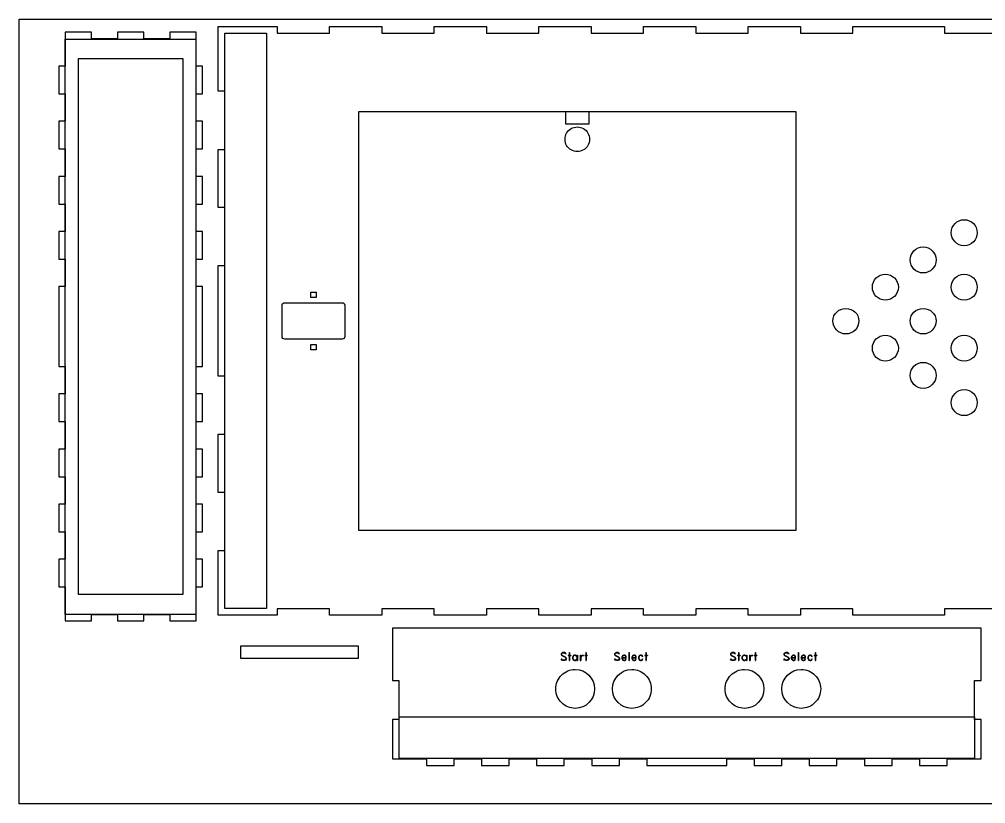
# Model space of a CAD drawing. Extents: x 10 to 3869, y -272 to 2204.
# Drawn here: x 1229 to 1968, y 93 to 692 of the extents above; entities that cross this region are included whole.
import ezdxf

# ---------------------------------------------------------------- set-up
doc = ezdxf.new("R2010")
doc.units = 0
doc.layers.add('Calque_1', color=7, linetype='CONTINUOUS')

msp = doc.modelspace()

# ---------------------------------------------------------------- linework, layer by layer
at = {"layer": 'Calque_1', "color": 3}
for p, q in [((1229.365139, 692.143719), (2428.865155, 692.143719)), ((1229.365139, 92.643704), (1229.365139, 692.143719)), ((1386.413146, 681.620256), (1418.225179, 681.620256)), ((1386.413146, 241.808182), (1386.413146, 681.620256)), ((1418.225179, 681.620256), (1418.225179, 241.808182)), ((1264.413471, 677.090593), (1364.17461, 677.090593)), ((1264.413471, 237.329459), (1264.413471, 677.090593)), ((1364.17461, 677.090593), (1364.17461, 237.329459)), ((1647.129618, 621.60303), (1664.59881, 621.60303)), ((1647.129618, 612.103029), (1647.129618, 621.60303)), ((1664.59881, 621.60303), (1664.59881, 612.103029)), ((1664.59881, 612.103029), (1647.129618, 612.103029)), ((1364.17461, 237.329459), (1264.413471, 237.329459)), ((1418.225179, 241.808182), (1386.413146, 241.808182)), ((1519.765491, 127.252588), (1519.765491, 159.064621)), ((1519.765491, 159.064621), (1959.577622, 159.064621)), ((1959.577622, 159.064621), (1959.577622, 127.252588)), ((1959.577622, 127.252588), (1519.765491, 127.252588)), ((2428.865155, 92.643704), (1229.365139, 92.643704))]:
    msp.add_line(p, q, dxfattribs=at)
at = {"layer": 'Calque_1', "color": 7}
for p, q in [((1284.519378, 682.327031), (1264.469379, 682.327003)), ((1264.469379, 682.327003), (1264.469379, 677.327069)), ((1284.519378, 677.327013), (1284.519378, 682.327031)), ((1324.519384, 682.327003), (1304.419404, 682.327003)), ((1304.419404, 682.327003), (1304.419404, 677.327013)), ((1324.51944, 677.327041), (1324.519384, 682.327003)), ((1364.469436, 682.327003), (1344.419409, 682.327031)), ((1344.419409, 682.327031), (1344.419437, 677.327013)), ((1364.469436, 677.327041), (1364.469436, 682.327003)), ((1381.40277, 637.120085), (1381.40277, 686.614526)), ((1381.40277, 686.614526), (1426.452803, 686.614526)), ((1426.452803, 686.614526), (1426.452803, 681.614536)), ((1426.452803, 681.614536), (1466.35279, 681.614536)), ((1466.35279, 681.614536), (1466.35279, 686.614526)), ((1466.35279, 686.614526), (1506.452787, 686.614526)), ((1506.452787, 686.614526), (1506.452787, 681.614536)), ((1506.452787, 681.614536), (1546.352801, 681.614536)), ((1546.352801, 681.614536), (1546.352801, 686.614526)), ((1546.352801, 686.614526), (1586.45277, 686.614526)), ((1586.45277, 686.614526), (1586.45277, 681.614536)), ((1586.45277, 681.614536), (1626.352784, 681.614536)), ((1626.352784, 681.614536), (1626.352784, 686.614526)), ((1626.352784, 686.614526), (1666.452781, 686.614526)), ((1666.452781, 686.614526), (1666.452781, 681.614536)), ((1666.452781, 681.614536), (1706.352767, 681.614536)), ((1706.352767, 681.614536), (1706.352767, 686.614526)), ((1706.352767, 686.614526), (1746.452764, 686.614526)), ((1746.452764, 686.614526), (1746.452764, 681.614536)), ((1746.452764, 681.614536), (1786.35275, 681.614536)), ((1786.35275, 681.614536), (1786.35275, 686.614526)), ((1786.35275, 686.614526), (1826.452733, 686.614526)), ((1826.452733, 686.614526), (1826.452733, 681.614536)), ((1826.452733, 681.614536), (1866.352748, 681.614536)), ((1866.352748, 681.614536), (1866.352748, 686.614526)), ((1866.352748, 686.614526), (1936.452742, 686.614526)), ((1936.452742, 686.614526), (1936.452742, 681.614536)), ((1936.452742, 681.614536), (1976.352728, 681.614536)), ((1264.469379, 677.327069), (1264.469379, 656.32443)), ((1304.419404, 677.327013), (1284.519378, 677.327013)), ((1344.419437, 677.327013), (1324.51944, 677.327041)), ((1364.469436, 656.324373), (1364.469436, 677.327041)), ((1274.552531, 252.410188), (1274.552531, 662.243883)), ((1274.552531, 662.243883), (1354.386203, 662.243883)), ((1354.386203, 662.243883), (1354.386203, 252.410188)), ((1264.469379, 656.32443), (1259.469361, 656.324401)), ((1259.469361, 656.324401), (1259.469361, 635.171789)), ((1369.469398, 656.324373), (1364.469436, 656.324373)), ((1369.469398, 635.171761), (1369.469398, 656.324373)), ((1386.402788, 637.120085), (1381.40277, 637.120085)), ((1386.402788, 592.775623), (1386.402788, 637.120085)), ((1259.469361, 635.171789), (1264.469379, 635.171817)), ((1264.469379, 635.171817), (1264.469379, 614.219159)), ((1364.469436, 614.219131), (1364.469436, 635.171761)), ((1364.469436, 635.171761), (1369.469398, 635.171761)), ((1488.866117, 301.524326), (1488.866117, 621.704796)), ((1488.866117, 621.704796), (1822.862296, 621.704796)), ((1822.862296, 621.704796), (1822.862296, 301.524326)), ((1264.469379, 614.219159), (1259.469361, 614.219159)), ((1259.469361, 614.219159), (1259.469361, 593.066518)), ((1369.469398, 614.219103), (1364.469436, 614.219131)), ((1369.469426, 593.066518), (1369.469398, 614.219103)), ((1665.256324, 600.457171), (1665.256324, 600.457171)), ((1259.469361, 593.066518), (1264.469379, 593.066547)), ((1264.469379, 593.066547), (1264.469379, 572.113888)), ((1364.469436, 593.06649), (1369.469426, 593.066518)), ((1364.469436, 572.113888), (1364.469436, 593.06649)), ((1381.40277, 548.231194), (1381.40277, 592.775623)), ((1381.40277, 592.775623), (1386.402788, 592.775623)), ((1264.469379, 572.113888), (1259.469361, 572.113888)), ((1259.469361, 572.113888), (1259.469361, 550.961248)), ((1369.469398, 572.11386), (1364.469436, 572.113888)), ((1369.469426, 550.961248), (1369.469398, 572.11386)), ((1259.469361, 550.961248), (1264.469379, 550.961276)), ((1264.469379, 550.961276), (1264.469379, 530.008618)), ((1364.469436, 550.96122), (1369.469426, 550.961248)), ((1364.469436, 530.008618), (1364.469436, 550.96122)), ((1386.402788, 548.231194), (1381.40277, 548.231194)), ((1386.402788, 503.886758), (1386.402788, 548.231194)), ((1264.469379, 530.008618), (1259.469361, 530.008646)), ((1259.469361, 530.008646), (1259.469361, 508.855977)), ((1369.469398, 530.00859), (1364.469436, 530.008618)), ((1369.469426, 508.855977), (1369.469398, 530.00859)), ((1951.640531, 519.111865), (1951.640531, 519.111865)), ((1259.469361, 508.855977), (1264.469379, 508.856005)), ((1264.469379, 508.856005), (1264.469379, 487.903347)), ((1364.469436, 508.855949), (1369.469426, 508.855977)), ((1364.469436, 487.903347), (1364.469436, 508.855949)), ((1381.40277, 419.342327), (1381.40277, 503.886758)), ((1381.40277, 503.886758), (1386.402788, 503.886758)), ((1920.21311, 498.301774), (1920.21311, 498.301774)), ((1264.469379, 487.903347), (1259.469361, 487.903375)), ((1259.469361, 487.903375), (1259.469361, 426.750712)), ((1369.469398, 487.903319), (1364.469436, 487.903347)), ((1369.469426, 426.750712), (1369.469398, 487.903319)), ((1452.136365, 483.656406), (1456.219955, 483.656406)), ((1452.136365, 479.572817), (1452.136365, 483.656406)), ((1456.219955, 483.656406), (1456.219955, 479.572817)), ((1430.228159, 449.656671), (1430.228159, 473.572465)), ((1432.220281, 475.564559), (1476.136064, 475.564559)), ((1456.219955, 479.572817), (1452.136365, 479.572817)), ((1478.128158, 473.572465), (1478.128158, 449.656671)), ((1478.128158, 473.572465), (1478.128158, 473.572465)), ((1891.333818, 477.491715), (1891.333818, 477.491715)), ((1951.640531, 477.491715), (1951.640531, 477.491715)), ((1861.180461, 451.681633), (1861.180461, 451.681633)), ((1920.21311, 451.681687), (1920.21311, 451.681687)), ((1476.136064, 447.664577), (1432.220281, 447.664577)), ((1452.136365, 443.656372), (1456.219954, 443.656372)), ((1452.136365, 439.572783), (1452.136365, 443.656372)), ((1456.219954, 443.656372), (1456.219954, 439.572783)), ((1456.219954, 439.572783), (1452.136365, 439.572783)), ((1891.333818, 430.871599), (1891.333818, 430.871599)), ((1951.640531, 430.871599), (1951.640531, 430.871599)), ((1259.469361, 426.750712), (1264.469379, 426.75074)), ((1264.469379, 426.75074), (1264.469379, 405.798082)), ((1364.469436, 426.750684), (1369.469426, 426.750712)), ((1364.469436, 405.798082), (1364.469436, 426.750684)), ((1386.402788, 419.342327), (1381.40277, 419.342327)), ((1386.402788, 374.997866), (1386.402788, 419.342327)), ((1920.21311, 410.061537), (1920.21311, 410.061537)), ((1264.469379, 405.798082), (1259.469361, 405.79811)), ((1259.469361, 405.79811), (1259.469361, 384.645498)), ((1369.469398, 405.798054), (1364.469436, 405.798082)), ((1369.469426, 384.645498), (1369.469398, 405.798054)), ((1259.469361, 384.645498), (1264.469351, 384.645498)), ((1264.469351, 384.645498), (1264.469379, 363.692812)), ((1364.469408, 384.645441), (1369.469426, 384.645498)), ((1364.469436, 363.692812), (1364.469408, 384.645441)), ((1951.640531, 389.251475), (1951.640531, 389.251475)), ((1381.40277, 330.453408), (1381.40277, 374.997866)), ((1381.40277, 374.997866), (1386.402788, 374.997866)), ((1264.469379, 363.692812), (1259.469361, 363.692812)), ((1259.469361, 363.692812), (1259.469361, 342.540199)), ((1369.469398, 363.692783), (1364.469436, 363.692812)), ((1369.469426, 342.540199), (1369.469398, 363.692783)), ((1259.469361, 342.540199), (1264.469351, 342.540199)), ((1264.469351, 342.540199), (1264.469379, 321.587569)), ((1364.469408, 342.540171), (1369.469426, 342.540199)), ((1364.469436, 321.587541), (1364.469408, 342.540171)), ((1386.402788, 330.453408), (1381.40277, 330.453408)), ((1386.402788, 286.109004), (1386.402788, 330.453408)), ((1264.469379, 321.587569), (1259.469361, 321.587569)), ((1259.469361, 321.587569), (1259.469361, 300.434928)), ((1369.469426, 321.587569), (1364.469436, 321.587541)), ((1369.469426, 300.4349), (1369.469426, 321.587569)), ((1259.469361, 300.434928), (1264.469351, 300.434928)), ((1264.469351, 300.434928), (1264.469379, 279.482327)), ((1364.469436, 279.482327), (1364.469408, 300.4349)), ((1364.469408, 300.4349), (1369.469426, 300.4349)), ((1822.862296, 301.524326), (1488.866117, 301.524326)), ((1381.40277, 236.614559), (1381.40277, 286.109004)), ((1381.40277, 286.109004), (1386.402788, 286.109004)), ((1264.469379, 279.482327), (1259.469361, 279.482327)), ((1259.469361, 279.482327), (1259.469361, 258.329658)), ((1369.469426, 279.482327), (1364.469436, 279.482327)), ((1369.469426, 258.329658), (1369.469426, 279.482327)), ((1259.469361, 258.329658), (1264.469351, 258.329658)), ((1264.469351, 258.329658), (1264.469351, 237.327046)), ((1354.386203, 252.410188), (1274.552531, 252.410188)), ((1364.469408, 237.327046), (1364.469408, 258.329658)), ((1364.469408, 258.329658), (1369.469426, 258.329658)), ((1264.469351, 237.327046), (1264.469379, 232.327085)), ((1284.519378, 237.327046), (1304.419404, 237.327075)), ((1284.519378, 232.327085), (1284.519378, 237.327046)), ((1304.419404, 237.327075), (1304.419404, 232.327085)), ((1324.519384, 232.327056), (1324.51944, 237.327075)), ((1324.51944, 237.327075), (1344.419409, 237.327046)), ((1344.419409, 237.327046), (1344.419437, 232.327056)), ((1364.469436, 232.327056), (1364.469408, 237.327046)), ((1426.452803, 236.614559), (1381.40277, 236.614559)), ((1466.352818, 241.61455), (1426.452803, 241.61455)), ((1426.452803, 241.61455), (1426.452803, 236.614559)), ((1466.352818, 236.614559), (1466.352818, 241.61455)), ((1506.452815, 236.614559), (1466.352818, 236.614559)), ((1546.352801, 241.61455), (1506.452815, 241.61455)), ((1506.452815, 241.61455), (1506.452815, 236.614559)), ((1546.352801, 236.614559), (1546.352801, 241.61455)), ((1586.45277, 236.614559), (1546.352801, 236.614559)), ((1626.352784, 241.61455), (1586.45277, 241.61455)), ((1586.45277, 241.61455), (1586.45277, 236.614559)), ((1626.352784, 236.614559), (1626.352784, 241.61455)), ((1666.452781, 236.614559), (1626.352784, 236.614559)), ((1706.352795, 241.61455), (1666.452781, 241.61455)), ((1666.452781, 241.61455), (1666.452781, 236.614559)), ((1706.352795, 236.614559), (1706.352795, 241.61455)), ((1746.452792, 236.614559), (1706.352795, 236.614559)), ((1786.35275, 241.61455), (1746.452792, 241.61455)), ((1746.452792, 241.61455), (1746.452792, 236.614559)), ((1786.35275, 236.614559), (1786.35275, 241.61455)), ((1826.452733, 236.614559), (1786.35275, 236.614559)), ((1866.352748, 241.61455), (1826.452733, 241.61455)), ((1826.452733, 241.61455), (1826.452733, 236.614559)), ((1866.352748, 236.614559), (1866.352748, 241.61455)), ((1936.452742, 236.614559), (1866.352748, 236.614559)), ((1976.352756, 241.61455), (1936.452742, 241.61455)), ((1936.452742, 241.61455), (1936.452742, 236.614559)), ((1264.469379, 232.327085), (1284.519378, 232.327085)), ((1304.419404, 232.327085), (1324.519384, 232.327056)), ((1344.419437, 232.327056), (1364.469436, 232.327056)), ((1519.577644, 226.89823), (1514.577654, 226.89823)), ((1514.577654, 226.89823), (1514.577654, 186.847932)), ((1959.577707, 226.89823), (1519.577644, 226.89823)), ((1964.577697, 226.89823), (1959.577707, 226.89823)), ((1964.577697, 186.847932), (1964.577697, 226.89823)), ((1398.67906, 213.298251), (1488.47284, 213.298251)), ((1398.67906, 203.504475), (1398.67906, 213.298251)), ((1488.47284, 213.298251), (1488.47284, 203.504475)), ((1488.47284, 203.504475), (1398.67906, 203.504475)), ((1514.577654, 186.847932), (1519.577644, 186.847932)), ((1519.577644, 186.847932), (1519.577644, 156.947954)), ((1959.577707, 156.947954), (1959.577707, 186.847932)), ((1959.577707, 186.847932), (1964.577697, 186.847932)), ((1669.105173, 180.364726), (1669.105173, 180.364726)), ((1712.454028, 180.36474), (1712.454028, 180.36474)), ((1798.555961, 180.364726), (1798.555961, 180.364726)), ((1841.904815, 180.36474), (1841.904815, 180.36474)), ((1519.577644, 156.947954), (1514.577654, 156.947954)), ((1514.577654, 156.947954), (1514.577654, 126.897947)), ((1964.577697, 156.947954), (1959.577707, 156.947954)), ((1964.577697, 126.897947), (1964.577697, 156.947954)), ((1514.577654, 126.897947), (1519.577644, 126.897947)), ((1519.577644, 126.897947), (1540.580312, 126.897947)), ((1540.580312, 126.897947), (1540.580312, 121.897929)), ((1561.732953, 121.897929), (1561.732953, 126.897947)), ((1561.732953, 126.897947), (1582.685555, 126.897947)), ((1582.685555, 126.897947), (1582.685555, 121.897929)), ((1603.838195, 121.897929), (1603.838195, 126.897947)), ((1603.838195, 126.897947), (1624.790797, 126.897947)), ((1624.790797, 126.897947), (1624.790797, 121.897929)), ((1645.943438, 121.897929), (1645.943438, 126.897947)), ((1645.943438, 126.897947), (1666.896068, 126.897947)), ((1666.896068, 126.897947), (1666.896068, 121.897929)), ((1688.048708, 121.897929), (1688.048708, 126.897947)), ((1688.048708, 126.897947), (1709.001338, 126.897947)), ((1709.001338, 126.897947), (1709.001338, 121.897929)), ((1770.154013, 121.897929), (1770.154013, 126.897947)), ((1770.154013, 126.897947), (1791.106643, 126.897947)), ((1791.106643, 126.897947), (1791.106643, 121.897929)), ((1812.259255, 121.897929), (1812.259255, 126.897947)), ((1812.259255, 126.897947), (1833.211885, 126.897947)), ((1833.211885, 126.897947), (1833.211885, 121.897929)), ((1854.364526, 121.897929), (1854.364526, 126.897947)), ((1854.364526, 126.897947), (1875.317156, 126.897947)), ((1875.317156, 126.897947), (1875.317156, 121.897929)), ((1896.469796, 121.897929), (1896.469796, 126.897947)), ((1896.469796, 126.897947), (1917.422426, 126.897947)), ((1917.422426, 126.897947), (1917.422426, 121.897929)), ((1938.575067, 121.897929), (1938.575067, 126.897947)), ((1938.575067, 126.897947), (1959.577707, 126.897947)), ((1959.577707, 126.897947), (1964.577697, 126.897947)), ((1540.580312, 121.897929), (1561.732953, 121.897929)), ((1582.685555, 121.897929), (1603.838195, 121.897929)), ((1624.790797, 121.897929), (1645.943438, 121.897929)), ((1666.896068, 121.897929), (1688.048708, 121.897929)), ((1709.001338, 121.897929), (1770.154013, 121.897929)), ((1791.106643, 121.897929), (1812.259255, 121.897929)), ((1833.211885, 121.897929), (1854.364526, 121.897929)), ((1875.317156, 121.897929), (1896.469796, 121.897929)), ((1917.422426, 121.897929), (1938.575067, 121.897929))]:
    msp.add_line(p, q, dxfattribs=at)
at = {"layer": 'Calque_1', "color": 1}
for p, q in [((1644.049924, 207.798092), (1643.48548, 207.233648)), ((1643.48548, 207.233648), (1643.48548, 206.669203)), ((1644.049924, 207.51587), (1643.767702, 207.233648)), ((1643.767702, 207.233648), (1643.767702, 206.669203)), ((1644.896591, 208.080314), (1644.049924, 207.798092)), ((1644.896591, 207.798092), (1644.049924, 207.51587)), ((1646.02548, 208.080314), (1644.896591, 208.080314)), ((1646.02548, 207.798092), (1644.896591, 207.798092)), ((1646.872146, 207.798092), (1646.02548, 208.080314)), ((1646.589924, 207.51587), (1646.02548, 207.798092)), ((1646.872146, 207.233648), (1646.589924, 207.51587)), ((1647.436591, 207.233648), (1646.872146, 207.798092)), ((1647.436591, 207.233648), (1646.872146, 207.233648)), ((1649.694369, 208.080314), (1649.694369, 202.153648)), ((1649.694369, 208.080314), (1649.976591, 208.080314)), ((1649.976591, 208.080314), (1649.976591, 202.153648)), ((1662.394369, 208.080314), (1662.394369, 202.153648)), ((1662.394369, 208.080314), (1662.676591, 208.080314)), ((1662.676591, 208.080314), (1662.676591, 202.153648)), ((1684.858722, 207.798092), (1684.294278, 207.233648)), ((1684.294278, 207.233648), (1684.294278, 206.669203)), ((1684.858722, 207.51587), (1684.5765, 207.233648)), ((1684.5765, 207.233648), (1684.5765, 206.669203)), ((1685.705389, 208.080314), (1684.858722, 207.798092)), ((1685.705389, 207.798092), (1684.858722, 207.51587)), ((1686.834278, 208.080314), (1685.705389, 208.080314)), ((1686.834278, 207.798092), (1685.705389, 207.798092)), ((1687.680945, 207.798092), (1686.834278, 208.080314)), ((1687.398722, 207.51587), (1686.834278, 207.798092)), ((1687.680945, 207.233648), (1687.398722, 207.51587)), ((1688.245389, 207.233648), (1687.680945, 207.798092)), ((1688.245389, 207.233648), (1687.680945, 207.233648)), ((1695.300945, 208.080314), (1695.300945, 202.153648)), ((1695.300945, 208.080314), (1695.583167, 208.080314)), ((1695.583167, 208.080314), (1695.583167, 202.153648)), ((1708.283167, 208.080314), (1708.283167, 202.153648)), ((1708.283167, 208.080314), (1708.565389, 208.080314)), ((1708.565389, 208.080314), (1708.565389, 202.153648)), ((1773.500711, 207.798092), (1772.936267, 207.233648)), ((1772.936267, 207.233648), (1772.936267, 206.669203)), ((1773.500711, 207.51587), (1773.218489, 207.233648)), ((1773.218489, 207.233648), (1773.218489, 206.669203)), ((1774.347378, 208.080314), (1773.500711, 207.798092)), ((1774.347378, 207.798092), (1773.500711, 207.51587)), ((1775.476267, 208.080314), (1774.347378, 208.080314)), ((1775.476267, 207.798092), (1774.347378, 207.798092)), ((1776.322934, 207.798092), (1775.476267, 208.080314)), ((1776.040711, 207.51587), (1775.476267, 207.798092)), ((1776.322934, 207.233648), (1776.040711, 207.51587)), ((1776.887378, 207.233648), (1776.322934, 207.798092)), ((1776.887378, 207.233648), (1776.322934, 207.233648)), ((1779.145156, 208.080314), (1779.145156, 202.153648)), ((1779.145156, 208.080314), (1779.427378, 208.080314)), ((1779.427378, 208.080314), (1779.427378, 202.153648)), ((1791.845156, 208.080314), (1791.845156, 202.153648)), ((1791.845156, 208.080314), (1792.127378, 208.080314)), ((1792.127378, 208.080314), (1792.127378, 202.153648)), ((1814.309509, 207.798092), (1813.745065, 207.233648)), ((1813.745065, 207.233648), (1813.745065, 206.669203)), ((1814.309509, 207.51587), (1814.027287, 207.233648)), ((1814.027287, 207.233648), (1814.027287, 206.669203)), ((1815.156176, 208.080314), (1814.309509, 207.798092)), ((1815.156176, 207.798092), (1814.309509, 207.51587)), ((1816.285065, 208.080314), (1815.156176, 208.080314)), ((1816.285065, 207.798092), (1815.156176, 207.798092)), ((1817.131732, 207.798092), (1816.285065, 208.080314)), ((1816.849509, 207.51587), (1816.285065, 207.798092)), ((1817.131732, 207.233648), (1816.849509, 207.51587)), ((1817.696176, 207.233648), (1817.131732, 207.798092)), ((1817.696176, 207.233648), (1817.131732, 207.233648)), ((1824.751732, 208.080314), (1824.751732, 202.153648)), ((1824.751732, 208.080314), (1825.033954, 208.080314)), ((1825.033954, 208.080314), (1825.033954, 202.153648)), ((1837.733954, 208.080314), (1837.733954, 202.153648)), ((1837.733954, 208.080314), (1838.016177, 208.080314)), ((1838.016177, 208.080314), (1838.016177, 202.153648)), ((1643.48548, 206.669203), (1643.767702, 206.104759)), ((1644.049924, 203.000314), (1643.48548, 203.000314)), ((1644.049924, 202.43587), (1643.48548, 203.000314)), ((1643.767702, 206.669203), (1644.049924, 206.104759)), ((1643.767702, 206.104759), (1644.049924, 205.822537)), ((1644.049924, 206.104759), (1644.614369, 205.822537)), ((1644.049924, 205.822537), (1644.614369, 205.540314)), ((1644.332146, 202.718092), (1644.049924, 203.000314)), ((1644.896591, 202.153648), (1644.049924, 202.43587)), ((1644.896591, 202.43587), (1644.332146, 202.718092)), ((1644.614369, 205.822537), (1646.02548, 205.258092)), ((1644.614369, 205.540314), (1646.02548, 204.97587)), ((1646.02548, 202.43587), (1644.896591, 202.43587)), ((1646.02548, 202.153648), (1644.896591, 202.153648)), ((1646.02548, 205.258092), (1646.589924, 204.97587)), ((1646.02548, 204.97587), (1646.589924, 204.693648)), ((1646.872146, 202.718092), (1646.02548, 202.43587)), ((1646.872146, 202.43587), (1646.02548, 202.153648)), ((1646.589924, 204.97587), (1647.154369, 204.411426)), ((1646.589924, 204.693648), (1646.872146, 204.411426)), ((1646.872146, 204.411426), (1647.154369, 203.846981)), ((1647.154369, 203.000314), (1646.872146, 202.718092)), ((1647.436591, 203.000314), (1646.872146, 202.43587)), ((1647.154369, 204.411426), (1647.436591, 203.846981)), ((1647.154369, 203.846981), (1647.154369, 203.000314)), ((1647.436591, 203.846981), (1647.436591, 203.000314)), ((1648.847702, 206.104759), (1650.823258, 206.104759)), ((1648.847702, 206.104759), (1648.847702, 205.822537)), ((1648.847702, 205.822537), (1650.823258, 205.822537)), ((1649.694369, 202.153648), (1649.976591, 202.153648)), ((1650.823258, 206.104759), (1650.823258, 205.822537)), ((1652.516591, 205.258092), (1652.234369, 204.411426)), ((1652.234369, 204.411426), (1652.234369, 203.846981)), ((1652.234369, 203.846981), (1652.516591, 203.000314)), ((1653.081035, 205.822537), (1652.516591, 205.258092)), ((1652.798813, 205.258092), (1652.516591, 204.411426)), ((1652.516591, 204.411426), (1652.516591, 203.846981)), ((1652.516591, 203.846981), (1652.798813, 203.000314)), ((1652.516591, 203.000314), (1653.081035, 202.43587)), ((1653.081035, 205.540314), (1652.798813, 205.258092)), ((1652.798813, 203.000314), (1653.081035, 202.718092)), ((1653.64548, 206.104759), (1653.081035, 205.822537)), ((1653.64548, 205.822537), (1653.081035, 205.540314)), ((1653.081035, 202.718092), (1653.64548, 202.43587)), ((1653.081035, 202.43587), (1653.64548, 202.153648)), ((1654.492147, 206.104759), (1653.64548, 206.104759)), ((1654.492147, 205.822537), (1653.64548, 205.822537)), ((1653.64548, 202.43587), (1654.492147, 202.43587)), ((1653.64548, 202.153648), (1654.492147, 202.153648)), ((1655.056591, 205.822537), (1654.492147, 206.104759)), ((1655.621035, 205.258092), (1654.492147, 205.822537)), ((1654.492147, 202.43587), (1655.621035, 203.000314)), ((1654.492147, 202.153648), (1655.056591, 202.43587)), ((1655.621035, 205.258092), (1655.056591, 205.822537)), ((1655.056591, 202.43587), (1655.621035, 203.000314)), ((1655.621035, 206.104759), (1655.621035, 202.153648)), ((1655.621035, 206.104759), (1655.903258, 206.104759)), ((1655.621035, 202.153648), (1655.903258, 202.153648)), ((1655.903258, 206.104759), (1655.903258, 202.153648)), ((1658.161036, 206.104759), (1658.161036, 202.153648)), ((1658.161036, 206.104759), (1658.443258, 206.104759)), ((1658.161036, 202.153648), (1658.443258, 202.153648)), ((1658.443258, 206.104759), (1658.443258, 202.153648)), ((1658.443258, 204.411426), (1658.72548, 205.258092)), ((1658.443258, 204.411426), (1658.72548, 204.97587)), ((1658.72548, 205.258092), (1659.289924, 205.822537)), ((1658.72548, 204.97587), (1659.289924, 205.540314)), ((1659.289924, 205.822537), (1659.854369, 206.104759)), ((1659.289924, 205.540314), (1659.854369, 205.822537)), ((1659.854369, 206.104759), (1660.701036, 206.104759)), ((1659.854369, 205.822537), (1660.701036, 205.822537)), ((1660.701036, 205.822537), (1660.701036, 206.104759)), ((1661.547702, 206.104759), (1663.523258, 206.104759)), ((1661.547702, 206.104759), (1661.547702, 205.822537)), ((1661.547702, 205.822537), (1663.523258, 205.822537)), ((1662.394369, 202.153648), (1662.676591, 202.153648)), ((1663.523258, 206.104759), (1663.523258, 205.822537)), ((1684.294278, 206.669203), (1684.5765, 206.104759)), ((1684.858722, 203.000314), (1684.294278, 203.000314)), ((1684.858722, 202.43587), (1684.294278, 203.000314)), ((1684.5765, 206.669203), (1684.858722, 206.104759)), ((1684.5765, 206.104759), (1684.858722, 205.822537)), ((1684.858722, 206.104759), (1685.423167, 205.822537)), ((1684.858722, 205.822537), (1685.423167, 205.540314)), ((1685.140944, 202.718092), (1684.858722, 203.000314)), ((1685.705389, 202.153648), (1684.858722, 202.43587)), ((1685.705389, 202.43587), (1685.140944, 202.718092)), ((1685.423167, 205.822537), (1686.834278, 205.258092)), ((1685.423167, 205.540314), (1686.834278, 204.97587)), ((1686.834278, 202.43587), (1685.705389, 202.43587)), ((1686.834278, 202.153648), (1685.705389, 202.153648)), ((1686.834278, 205.258092), (1687.398722, 204.97587)), ((1686.834278, 204.97587), (1687.398722, 204.693648)), ((1687.680945, 202.718092), (1686.834278, 202.43587)), ((1687.680945, 202.43587), (1686.834278, 202.153648)), ((1687.398722, 204.97587), (1687.963167, 204.411426)), ((1687.398722, 204.693648), (1687.680945, 204.411426)), ((1687.680945, 204.411426), (1687.963167, 203.846981)), ((1687.963167, 203.000314), (1687.680945, 202.718092)), ((1688.245389, 203.000314), (1687.680945, 202.43587)), ((1687.963167, 204.411426), (1688.245389, 203.846981)), ((1687.963167, 203.846981), (1687.963167, 203.000314)), ((1688.245389, 203.846981), (1688.245389, 203.000314)), ((1690.220945, 205.258092), (1689.938722, 204.411426)), ((1689.938722, 204.411426), (1689.938722, 203.846981)), ((1689.938722, 203.846981), (1690.220945, 203.000314)), ((1690.785389, 205.822537), (1690.220945, 205.258092)), ((1690.503167, 205.258092), (1690.220945, 204.411426)), ((1690.220945, 204.411426), (1693.043167, 204.411426)), ((1690.220945, 204.411426), (1690.220945, 203.846981)), ((1690.220945, 204.129203), (1693.325389, 204.129203)), ((1690.220945, 203.846981), (1690.503167, 203.000314)), ((1690.220945, 203.000314), (1690.785389, 202.43587)), ((1690.785389, 205.540314), (1690.503167, 205.258092)), ((1690.503167, 203.000314), (1690.785389, 202.718092)), ((1691.349833, 206.104759), (1690.785389, 205.822537)), ((1691.349833, 205.822537), (1690.785389, 205.540314)), ((1690.785389, 202.718092), (1691.349833, 202.43587)), ((1690.785389, 202.43587), (1691.349833, 202.153648)), ((1692.1965, 206.104759), (1691.349833, 206.104759)), ((1692.1965, 205.822537), (1691.349833, 205.822537)), ((1691.349833, 202.43587), (1692.1965, 202.43587)), ((1691.349833, 202.153648), (1692.1965, 202.153648)), ((1692.760945, 205.822537), (1692.1965, 206.104759)), ((1692.760945, 205.540314), (1692.1965, 205.822537)), ((1692.1965, 202.43587), (1692.760945, 202.718092)), ((1692.1965, 202.153648), (1692.760945, 202.43587)), ((1693.043167, 205.540314), (1692.760945, 205.822537)), ((1693.043167, 204.97587), (1692.760945, 205.540314)), ((1692.760945, 202.718092), (1693.043167, 203.282537)), ((1692.760945, 202.43587), (1693.325389, 203.000314)), ((1693.325389, 204.97587), (1693.043167, 205.540314)), ((1693.043167, 204.411426), (1693.043167, 204.97587)), ((1693.043167, 203.282537), (1693.325389, 203.000314)), ((1693.325389, 204.129203), (1693.325389, 204.97587)), ((1695.300945, 202.153648), (1695.583167, 202.153648)), ((1697.840945, 205.258092), (1697.558723, 204.411426)), ((1697.558723, 204.411426), (1697.558723, 203.846981)), ((1697.558723, 203.846981), (1697.840945, 203.000314)), ((1698.405389, 205.822537), (1697.840945, 205.258092)), ((1698.123167, 205.258092), (1697.840945, 204.411426)), ((1697.840945, 204.411426), (1700.663167, 204.411426)), ((1697.840945, 204.411426), (1697.840945, 203.846981)), ((1697.840945, 204.129203), (1700.945389, 204.129203)), ((1697.840945, 203.846981), (1698.123167, 203.000314)), ((1697.840945, 203.000314), (1698.405389, 202.43587)), ((1698.405389, 205.540314), (1698.123167, 205.258092)), ((1698.123167, 203.000314), (1698.405389, 202.718092)), ((1698.969834, 206.104759), (1698.405389, 205.822537)), ((1698.969834, 205.822537), (1698.405389, 205.540314)), ((1698.405389, 202.718092), (1698.969834, 202.43587)), ((1698.405389, 202.43587), (1698.969834, 202.153648)), ((1699.8165, 206.104759), (1698.969834, 206.104759)), ((1699.8165, 205.822537), (1698.969834, 205.822537)), ((1698.969834, 202.43587), (1699.8165, 202.43587)), ((1698.969834, 202.153648), (1699.8165, 202.153648)), ((1700.380945, 205.822537), (1699.8165, 206.104759)), ((1700.380945, 205.540314), (1699.8165, 205.822537)), ((1699.8165, 202.43587), (1700.380945, 202.718092)), ((1699.8165, 202.153648), (1700.380945, 202.43587)), ((1700.663167, 205.540314), (1700.380945, 205.822537)), ((1700.663167, 204.97587), (1700.380945, 205.540314)), ((1700.380945, 202.718092), (1700.663167, 203.282537)), ((1700.380945, 202.43587), (1700.945389, 203.000314)), ((1700.945389, 204.97587), (1700.663167, 205.540314)), ((1700.663167, 204.411426), (1700.663167, 204.97587)), ((1700.663167, 203.282537), (1700.945389, 203.000314)), ((1700.945389, 204.129203), (1700.945389, 204.97587)), ((1702.920945, 205.258092), (1702.638723, 204.411426)), ((1702.638723, 204.411426), (1702.638723, 203.846981)), ((1702.638723, 203.846981), (1702.920945, 203.000314)), ((1703.485389, 205.822537), (1702.920945, 205.258092)), ((1703.203167, 205.258092), (1702.920945, 204.411426)), ((1702.920945, 204.411426), (1702.920945, 203.846981)), ((1702.920945, 203.846981), (1703.203167, 203.000314)), ((1702.920945, 203.000314), (1703.485389, 202.43587)), ((1703.485389, 205.540314), (1703.203167, 205.258092)), ((1703.203167, 203.000314), (1703.485389, 202.718092)), ((1704.049834, 206.104759), (1703.485389, 205.822537)), ((1704.049834, 205.822537), (1703.485389, 205.540314)), ((1703.485389, 202.718092), (1704.049834, 202.43587)), ((1703.485389, 202.43587), (1704.049834, 202.153648)), ((1704.896501, 206.104759), (1704.049834, 206.104759)), ((1704.896501, 205.822537), (1704.049834, 205.822537)), ((1704.049834, 202.43587), (1704.896501, 202.43587)), ((1704.049834, 202.153648), (1704.896501, 202.153648)), ((1705.460945, 205.822537), (1704.896501, 206.104759)), ((1705.460945, 205.540314), (1704.896501, 205.822537)), ((1704.896501, 202.43587), (1705.460945, 202.718092)), ((1704.896501, 202.153648), (1705.460945, 202.43587)), ((1706.025389, 205.258092), (1705.460945, 205.822537)), ((1705.743167, 204.97587), (1705.460945, 205.540314)), ((1705.460945, 202.718092), (1705.743167, 203.282537)), ((1705.460945, 202.43587), (1706.025389, 203.000314)), ((1706.025389, 205.258092), (1705.743167, 204.97587)), ((1705.743167, 203.282537), (1706.025389, 203.000314)), ((1707.436501, 206.104759), (1709.412056, 206.104759)), ((1707.436501, 206.104759), (1707.436501, 205.822537)), ((1707.436501, 205.822537), (1709.412056, 205.822537)), ((1708.283167, 202.153648), (1708.565389, 202.153648)), ((1709.412056, 206.104759), (1709.412056, 205.822537)), ((1772.936267, 206.669203), (1773.218489, 206.104759)), ((1773.500711, 203.000314), (1772.936267, 203.000314)), ((1773.500711, 202.43587), (1772.936267, 203.000314)), ((1773.218489, 206.669203), (1773.500711, 206.104759)), ((1773.218489, 206.104759), (1773.500711, 205.822537)), ((1773.500711, 206.104759), (1774.065156, 205.822537)), ((1773.500711, 205.822537), (1774.065156, 205.540314)), ((1773.782933, 202.718092), (1773.500711, 203.000314)), ((1774.347378, 202.153648), (1773.500711, 202.43587)), ((1774.347378, 202.43587), (1773.782933, 202.718092)), ((1774.065156, 205.822537), (1775.476267, 205.258092)), ((1774.065156, 205.540314), (1775.476267, 204.97587)), ((1775.476267, 202.43587), (1774.347378, 202.43587)), ((1775.476267, 202.153648), (1774.347378, 202.153648)), ((1775.476267, 205.258092), (1776.040711, 204.97587)), ((1775.476267, 204.97587), (1776.040711, 204.693648)), ((1776.322934, 202.718092), (1775.476267, 202.43587)), ((1776.322934, 202.43587), (1775.476267, 202.153648)), ((1776.040711, 204.97587), (1776.605156, 204.411426)), ((1776.040711, 204.693648), (1776.322934, 204.411426)), ((1776.322934, 204.411426), (1776.605156, 203.846981)), ((1776.605156, 203.000314), (1776.322934, 202.718092)), ((1776.887378, 203.000314), (1776.322934, 202.43587)), ((1776.605156, 204.411426), (1776.887378, 203.846981)), ((1776.605156, 203.846981), (1776.605156, 203.000314)), ((1776.887378, 203.846981), (1776.887378, 203.000314)), ((1778.298489, 206.104759), (1780.274045, 206.104759)), ((1778.298489, 206.104759), (1778.298489, 205.822537)), ((1778.298489, 205.822537), (1780.274045, 205.822537)), ((1779.145156, 202.153648), (1779.427378, 202.153648)), ((1780.274045, 206.104759), (1780.274045, 205.822537)), ((1781.967378, 205.258092), (1781.685156, 204.411426)), ((1781.685156, 204.411426), (1781.685156, 203.846981)), ((1781.685156, 203.846981), (1781.967378, 203.000314)), ((1782.531823, 205.822537), (1781.967378, 205.258092)), ((1782.2496, 205.258092), (1781.967378, 204.411426)), ((1781.967378, 204.411426), (1781.967378, 203.846981)), ((1781.967378, 203.846981), (1782.2496, 203.000314)), ((1781.967378, 203.000314), (1782.531823, 202.43587)), ((1782.531823, 205.540314), (1782.2496, 205.258092)), ((1782.2496, 203.000314), (1782.531823, 202.718092)), ((1783.096267, 206.104759), (1782.531823, 205.822537)), ((1783.096267, 205.822537), (1782.531823, 205.540314)), ((1782.531823, 202.718092), (1783.096267, 202.43587)), ((1782.531823, 202.43587), (1783.096267, 202.153648)), ((1783.942934, 206.104759), (1783.096267, 206.104759)), ((1783.942934, 205.822537), (1783.096267, 205.822537)), ((1783.096267, 202.43587), (1783.942934, 202.43587)), ((1783.096267, 202.153648), (1783.942934, 202.153648)), ((1784.507378, 205.822537), (1783.942934, 206.104759)), ((1785.071823, 205.258092), (1783.942934, 205.822537)), ((1783.942934, 202.43587), (1785.071823, 203.000314)), ((1783.942934, 202.153648), (1784.507378, 202.43587)), ((1785.071823, 205.258092), (1784.507378, 205.822537)), ((1784.507378, 202.43587), (1785.071823, 203.000314)), ((1785.071823, 206.104759), (1785.071823, 202.153648)), ((1785.071823, 206.104759), (1785.354045, 206.104759)), ((1785.071823, 202.153648), (1785.354045, 202.153648)), ((1785.354045, 206.104759), (1785.354045, 202.153648)), ((1787.611823, 206.104759), (1787.611823, 202.153648)), ((1787.611823, 206.104759), (1787.894045, 206.104759)), ((1787.611823, 202.153648), (1787.894045, 202.153648)), ((1787.894045, 206.104759), (1787.894045, 202.153648)), ((1787.894045, 204.411426), (1788.176267, 205.258092)), ((1787.894045, 204.411426), (1788.176267, 204.97587)), ((1788.176267, 205.258092), (1788.740712, 205.822537)), ((1788.176267, 204.97587), (1788.740712, 205.540314)), ((1788.740712, 205.822537), (1789.305156, 206.104759)), ((1788.740712, 205.540314), (1789.305156, 205.822537)), ((1789.305156, 206.104759), (1790.151823, 206.104759)), ((1789.305156, 205.822537), (1790.151823, 205.822537)), ((1790.151823, 205.822537), (1790.151823, 206.104759)), ((1790.998489, 206.104759), (1792.974045, 206.104759)), ((1790.998489, 206.104759), (1790.998489, 205.822537)), ((1790.998489, 205.822537), (1792.974045, 205.822537)), ((1791.845156, 202.153648), (1792.127378, 202.153648)), ((1792.974045, 206.104759), (1792.974045, 205.822537)), ((1813.745065, 206.669203), (1814.027287, 206.104759)), ((1814.309509, 203.000314), (1813.745065, 203.000314)), ((1814.309509, 202.43587), (1813.745065, 203.000314)), ((1814.027287, 206.669203), (1814.309509, 206.104759)), ((1814.027287, 206.104759), (1814.309509, 205.822537)), ((1814.309509, 206.104759), (1814.873954, 205.822537)), ((1814.309509, 205.822537), (1814.873954, 205.540314)), ((1814.591732, 202.718092), (1814.309509, 203.000314)), ((1815.156176, 202.153648), (1814.309509, 202.43587)), ((1815.156176, 202.43587), (1814.591732, 202.718092)), ((1814.873954, 205.822537), (1816.285065, 205.258092)), ((1814.873954, 205.540314), (1816.285065, 204.97587)), ((1816.285065, 202.43587), (1815.156176, 202.43587)), ((1816.285065, 202.153648), (1815.156176, 202.153648)), ((1816.285065, 205.258092), (1816.849509, 204.97587)), ((1816.285065, 204.97587), (1816.849509, 204.693648)), ((1817.131732, 202.718092), (1816.285065, 202.43587)), ((1817.131732, 202.43587), (1816.285065, 202.153648)), ((1816.849509, 204.97587), (1817.413954, 204.411426)), ((1816.849509, 204.693648), (1817.131732, 204.411426)), ((1817.131732, 204.411426), (1817.413954, 203.846981)), ((1817.413954, 203.000314), (1817.131732, 202.718092)), ((1817.696176, 203.000314), (1817.131732, 202.43587)), ((1817.413954, 204.411426), (1817.696176, 203.846981)), ((1817.413954, 203.846981), (1817.413954, 203.000314)), ((1817.696176, 203.846981), (1817.696176, 203.000314)), ((1819.671732, 205.258092), (1819.38951, 204.411426)), ((1819.38951, 204.411426), (1819.38951, 203.846981)), ((1819.38951, 203.846981), (1819.671732, 203.000314)), ((1820.236176, 205.822537), (1819.671732, 205.258092)), ((1819.953954, 205.258092), (1819.671732, 204.411426)), ((1819.671732, 204.411426), (1822.493954, 204.411426)), ((1819.671732, 204.411426), (1819.671732, 203.846981)), ((1819.671732, 204.129203), (1822.776176, 204.129203)), ((1819.671732, 203.846981), (1819.953954, 203.000314)), ((1819.671732, 203.000314), (1820.236176, 202.43587)), ((1820.236176, 205.540314), (1819.953954, 205.258092)), ((1819.953954, 203.000314), (1820.236176, 202.718092)), ((1820.800621, 206.104759), (1820.236176, 205.822537)), ((1820.800621, 205.822537), (1820.236176, 205.540314)), ((1820.236176, 202.718092), (1820.800621, 202.43587)), ((1820.236176, 202.43587), (1820.800621, 202.153648)), ((1821.647287, 206.104759), (1820.800621, 206.104759)), ((1821.647287, 205.822537), (1820.800621, 205.822537)), ((1820.800621, 202.43587), (1821.647287, 202.43587)), ((1820.800621, 202.153648), (1821.647287, 202.153648)), ((1822.211732, 205.822537), (1821.647287, 206.104759)), ((1822.211732, 205.540314), (1821.647287, 205.822537)), ((1821.647287, 202.43587), (1822.211732, 202.718092)), ((1821.647287, 202.153648), (1822.211732, 202.43587)), ((1822.493954, 205.540314), (1822.211732, 205.822537)), ((1822.493954, 204.97587), (1822.211732, 205.540314)), ((1822.211732, 202.718092), (1822.493954, 203.282537)), ((1822.211732, 202.43587), (1822.776176, 203.000314)), ((1822.776176, 204.97587), (1822.493954, 205.540314)), ((1822.493954, 204.411426), (1822.493954, 204.97587)), ((1822.493954, 203.282537), (1822.776176, 203.000314)), ((1822.776176, 204.129203), (1822.776176, 204.97587)), ((1824.751732, 202.153648), (1825.033954, 202.153648)), ((1827.291732, 205.258092), (1827.00951, 204.411426)), ((1827.00951, 204.411426), (1827.00951, 203.846981)), ((1827.00951, 203.846981), (1827.291732, 203.000314)), ((1827.856176, 205.822537), (1827.291732, 205.258092)), ((1827.573954, 205.258092), (1827.291732, 204.411426)), ((1827.291732, 204.411426), (1830.113954, 204.411426)), ((1827.291732, 204.411426), (1827.291732, 203.846981)), ((1827.291732, 204.129203), (1830.396176, 204.129203)), ((1827.291732, 203.846981), (1827.573954, 203.000314)), ((1827.291732, 203.000314), (1827.856176, 202.43587)), ((1827.856176, 205.540314), (1827.573954, 205.258092)), ((1827.573954, 203.000314), (1827.856176, 202.718092)), ((1828.420621, 206.104759), (1827.856176, 205.822537)), ((1828.420621, 205.822537), (1827.856176, 205.540314)), ((1827.856176, 202.718092), (1828.420621, 202.43587)), ((1827.856176, 202.43587), (1828.420621, 202.153648)), ((1829.267288, 206.104759), (1828.420621, 206.104759)), ((1829.267288, 205.822537), (1828.420621, 205.822537)), ((1828.420621, 202.43587), (1829.267288, 202.43587)), ((1828.420621, 202.153648), (1829.267288, 202.153648)), ((1829.831732, 205.822537), (1829.267288, 206.104759)), ((1829.831732, 205.540314), (1829.267288, 205.822537)), ((1829.267288, 202.43587), (1829.831732, 202.718092)), ((1829.267288, 202.153648), (1829.831732, 202.43587)), ((1830.113954, 205.540314), (1829.831732, 205.822537)), ((1830.113954, 204.97587), (1829.831732, 205.540314)), ((1829.831732, 202.718092), (1830.113954, 203.282537)), ((1829.831732, 202.43587), (1830.396176, 203.000314)), ((1830.396176, 204.97587), (1830.113954, 205.540314)), ((1830.113954, 204.411426), (1830.113954, 204.97587)), ((1830.113954, 203.282537), (1830.396176, 203.000314)), ((1830.396176, 204.129203), (1830.396176, 204.97587)), ((1832.371732, 205.258092), (1832.08951, 204.411426)), ((1832.08951, 204.411426), (1832.08951, 203.846981)), ((1832.08951, 203.846981), (1832.371732, 203.000314)), ((1832.936177, 205.822537), (1832.371732, 205.258092)), ((1832.653954, 205.258092), (1832.371732, 204.411426)), ((1832.371732, 204.411426), (1832.371732, 203.846981)), ((1832.371732, 203.846981), (1832.653954, 203.000314)), ((1832.371732, 203.000314), (1832.936177, 202.43587)), ((1832.936177, 205.540314), (1832.653954, 205.258092)), ((1832.653954, 203.000314), (1832.936177, 202.718092)), ((1833.500621, 206.104759), (1832.936177, 205.822537)), ((1833.500621, 205.822537), (1832.936177, 205.540314)), ((1832.936177, 202.718092), (1833.500621, 202.43587)), ((1832.936177, 202.43587), (1833.500621, 202.153648)), ((1834.347288, 206.104759), (1833.500621, 206.104759)), ((1834.347288, 205.822537), (1833.500621, 205.822537)), ((1833.500621, 202.43587), (1834.347288, 202.43587)), ((1833.500621, 202.153648), (1834.347288, 202.153648)), ((1834.911732, 205.822537), (1834.347288, 206.104759)), ((1834.911732, 205.540314), (1834.347288, 205.822537)), ((1834.347288, 202.43587), (1834.911732, 202.718092)), ((1834.347288, 202.153648), (1834.911732, 202.43587)), ((1835.476177, 205.258092), (1834.911732, 205.822537)), ((1835.193954, 204.97587), (1834.911732, 205.540314)), ((1834.911732, 202.718092), (1835.193954, 203.282537)), ((1834.911732, 202.43587), (1835.476177, 203.000314)), ((1835.476177, 205.258092), (1835.193954, 204.97587)), ((1835.193954, 203.282537), (1835.476177, 203.000314)), ((1836.887288, 206.104759), (1838.862843, 206.104759)), ((1836.887288, 206.104759), (1836.887288, 205.822537)), ((1836.887288, 205.822537), (1838.862843, 205.822537)), ((1837.733954, 202.153648), (1838.016177, 202.153648)), ((1838.862843, 206.104759), (1838.862843, 205.822537))]:
    msp.add_line(p, q, dxfattribs=at)
at = {"layer": 'Calque_1', "color": 7}
for points in [[(1646.472072, 600.457171), (1646.472072, 603.812654), (1648.262201, 606.913249), (1651.168135, 608.59099)], [(1651.168135, 608.59099), (1654.074069, 610.268732), (1657.654327, 610.268732), (1660.560261, 608.59099)], [(1660.560261, 608.59099), (1663.466195, 606.913249), (1665.256324, 603.812654), (1665.256324, 600.457171)], [(1651.168135, 592.323351), (1648.262201, 594.001093), (1646.472072, 597.101687), (1646.472072, 600.457171)], [(1665.256324, 600.457171), (1665.256324, 597.101687), (1663.466195, 594.001093), (1660.560261, 592.323351)], [(1660.560261, 592.323351), (1657.654327, 590.645609), (1654.074069, 590.645609), (1651.168135, 592.323351)], [(1941.707663, 529.044747), (1941.707663, 534.530538), (1946.15478, 538.977654), (1951.640531, 538.977654)], [(1951.640531, 538.977654), (1957.126339, 538.977654), (1961.573455, 534.530538), (1961.573455, 529.044747)], [(1951.640531, 519.111865), (1946.15478, 519.111865), (1941.707663, 523.558979), (1941.707663, 529.044747)], [(1961.573455, 529.044747), (1961.573455, 523.558979), (1957.126339, 519.111865), (1951.640531, 519.111865)], [(1910.280214, 508.23471), (1910.280214, 513.720475), (1914.727331, 518.167567), (1920.21311, 518.167567)], [(1920.21311, 518.167567), (1925.69889, 518.167567), (1930.146006, 513.720475), (1930.146006, 508.23471)], [(1920.21311, 498.301774), (1914.727303, 498.301774), (1910.280186, 502.748891), (1910.280214, 508.23471)], [(1930.146006, 508.23471), (1930.146035, 502.748891), (1925.698918, 498.301774), (1920.21311, 498.301774)], [(1881.400922, 487.424622), (1881.400922, 492.910387), (1885.848038, 497.357504), (1891.333818, 497.357504)], [(1891.333818, 497.357504), (1896.819597, 497.357504), (1901.266714, 492.910387), (1901.266714, 487.424622)], [(1941.707663, 487.424622), (1941.707663, 492.910387), (1946.15478, 497.357504), (1951.640531, 497.357504)], [(1951.640531, 497.357504), (1957.126339, 497.357504), (1961.573455, 492.910387), (1961.573455, 487.424622)], [(1891.333818, 477.491715), (1885.848038, 477.491715), (1881.400922, 481.938832), (1881.400922, 487.424622)], [(1901.266714, 487.424622), (1901.266714, 481.938832), (1896.819597, 477.491715), (1891.333818, 477.491715)], [(1951.640531, 477.491715), (1946.15478, 477.491715), (1941.707663, 481.938832), (1941.707663, 487.424622)], [(1961.573455, 487.424622), (1961.573455, 481.938832), (1957.126339, 477.491715), (1951.640531, 477.491715)], [(1430.228159, 473.572465), (1430.228159, 474.676095), (1431.116651, 475.564559), (1432.220281, 475.564559)], [(1476.136064, 475.564559), (1477.239694, 475.564559), (1478.128158, 474.676095), (1478.128158, 473.572465)], [(1851.247565, 461.614515), (1851.247565, 467.100309), (1855.694682, 471.13629), (1861.180461, 471.13629)], [(1861.180461, 471.13629), (1866.66624, 471.13629), (1871.113329, 467.100309), (1871.113329, 461.614515)], [(1910.280214, 461.614544), (1910.280214, 467.100335), (1914.727331, 471.136316), (1920.21311, 471.136316)], [(1920.21311, 471.136316), (1925.69889, 471.136316), (1930.146006, 467.100335), (1930.146006, 461.614544)], [(1861.180461, 451.681633), (1855.694682, 451.681633), (1851.247565, 456.12875), (1851.247565, 461.614515)], [(1871.113329, 461.614515), (1871.113329, 456.12875), (1866.66624, 451.681633), (1861.180461, 451.681633)], [(1920.21311, 451.681687), (1914.727331, 451.681687), (1910.280214, 456.128778), (1910.280214, 461.614544)], [(1930.146006, 461.614544), (1930.146006, 456.128778), (1925.69889, 451.681687), (1920.21311, 451.681687)], [(1881.400922, 440.804506), (1881.400922, 446.290272), (1885.848038, 450.737388), (1891.333818, 450.737388)], [(1891.333818, 450.737388), (1896.819597, 450.737388), (1901.266714, 446.290272), (1901.266714, 440.804506)], [(1941.707663, 440.804506), (1941.707663, 446.290272), (1946.15478, 450.737388), (1951.640531, 450.737388)], [(1951.640531, 450.737388), (1957.126339, 450.737388), (1961.573455, 446.290272), (1961.573455, 440.804506)], [(1432.220281, 447.664577), (1431.116651, 447.664577), (1430.228159, 448.553041), (1430.228159, 449.656671)], [(1478.128158, 449.656671), (1478.128158, 448.553041), (1477.239694, 447.664577), (1476.136064, 447.664577)], [(1891.333818, 430.871599), (1885.848038, 430.871599), (1881.400922, 435.318716), (1881.400922, 440.804506)], [(1901.266714, 440.804506), (1901.266714, 435.318716), (1896.819597, 430.871599), (1891.333818, 430.871599)], [(1951.640531, 430.871599), (1946.15478, 430.871599), (1941.707663, 435.318716), (1941.707663, 440.804506)], [(1961.573455, 440.804506), (1961.573455, 435.318716), (1957.126339, 430.871599), (1951.640531, 430.871599)], [(1910.280214, 419.994419), (1910.280214, 425.480209), (1914.727331, 429.927326), (1920.21311, 429.927326)], [(1920.21311, 429.927326), (1925.69889, 429.927326), (1930.146006, 425.480209), (1930.146006, 419.994419)], [(1920.21311, 410.061537), (1914.727331, 410.061537), (1910.280214, 414.508653), (1910.280214, 419.994419)], [(1930.146006, 419.994419), (1930.146006, 414.508653), (1925.69889, 410.061537), (1920.21311, 410.061537)], [(1941.707663, 399.184382), (1941.707663, 404.670147), (1946.15478, 409.117267), (1951.640531, 409.117267)], [(1951.640531, 409.117267), (1957.126339, 409.117267), (1961.573455, 404.670147), (1961.573455, 399.184382)], [(1951.640531, 389.251475), (1946.15478, 389.251475), (1941.707663, 393.698592), (1941.707663, 399.184382)], [(1961.573455, 399.184382), (1961.573455, 393.698592), (1957.126339, 389.251475), (1951.640531, 389.251475)], [(1643.737571, 190.872343), (1646.524363, 193.659136), (1650.304065, 195.224741), (1654.245185, 195.224742)], [(1654.245185, 195.224742), (1662.452136, 195.22473), (1669.105177, 188.571676), (1669.105173, 180.364726)], [(1682.734023, 180.36474), (1682.734022, 188.571687), (1689.387064, 195.224734), (1697.594012, 195.224739)], [(1697.594012, 195.224739), (1701.535132, 195.224744), (1705.314835, 193.659144), (1708.10163, 190.872353)], [(1773.188358, 190.872343), (1775.97515, 193.659136), (1779.754852, 195.224741), (1783.695972, 195.224742)], [(1783.695972, 195.224742), (1791.902923, 195.22473), (1798.555964, 188.571676), (1798.555961, 180.364726)], [(1812.184811, 180.36474), (1812.18481, 188.571687), (1818.837852, 195.224734), (1827.044799, 195.224739)], [(1827.044799, 195.224739), (1830.985919, 195.224744), (1834.765622, 193.659144), (1837.552417, 190.872353)], [(1639.385177, 180.364726), (1639.385176, 184.305846), (1640.950778, 188.085549), (1643.737571, 190.872343)], [(1708.10163, 190.872353), (1710.888424, 188.085562), (1712.454029, 184.30586), (1712.454028, 180.36474)], [(1768.835964, 180.364726), (1768.835963, 184.305846), (1770.401566, 188.085549), (1773.188358, 190.872343)], [(1837.552417, 190.872353), (1840.339211, 188.085562), (1841.904816, 184.30586), (1841.904815, 180.36474)], [(1643.737572, 169.85711), (1640.950779, 172.643903), (1639.385176, 176.423606), (1639.385177, 180.364726)], [(1669.105173, 180.364726), (1669.105175, 172.157776), (1662.452135, 165.504724), (1654.245185, 165.504712)], [(1697.594012, 165.504737), (1689.387063, 165.504743), (1682.734021, 172.157792), (1682.734023, 180.36474)], [(1712.454028, 180.36474), (1712.454029, 176.423619), (1710.888425, 172.643917), (1708.101631, 169.857125)], [(1773.188359, 169.85711), (1770.401567, 172.643903), (1768.835964, 176.423606), (1768.835964, 180.364726)], [(1798.555961, 180.364726), (1798.555962, 172.157776), (1791.902922, 165.504724), (1783.695972, 165.504712)], [(1827.044799, 165.504737), (1818.837851, 165.504743), (1812.184808, 172.157792), (1812.184811, 180.36474)], [(1841.904815, 180.36474), (1841.904816, 176.423619), (1840.339212, 172.643917), (1837.552418, 169.857125)], [(1654.245185, 165.504712), (1650.304065, 165.504713), (1646.524364, 167.070317), (1643.737572, 169.85711)], [(1708.101631, 169.857125), (1705.314836, 167.070333), (1701.535132, 165.504732), (1697.594012, 165.504737)], [(1783.695972, 165.504712), (1779.754852, 165.504713), (1775.975151, 167.070317), (1773.188359, 169.85711)], [(1837.552418, 169.857125), (1834.765623, 167.070333), (1830.985919, 165.504732), (1827.044799, 165.504737)]]:
    msp.add_open_spline(points, degree=3, dxfattribs=at)

doc.saveas('drawing.dxf')
